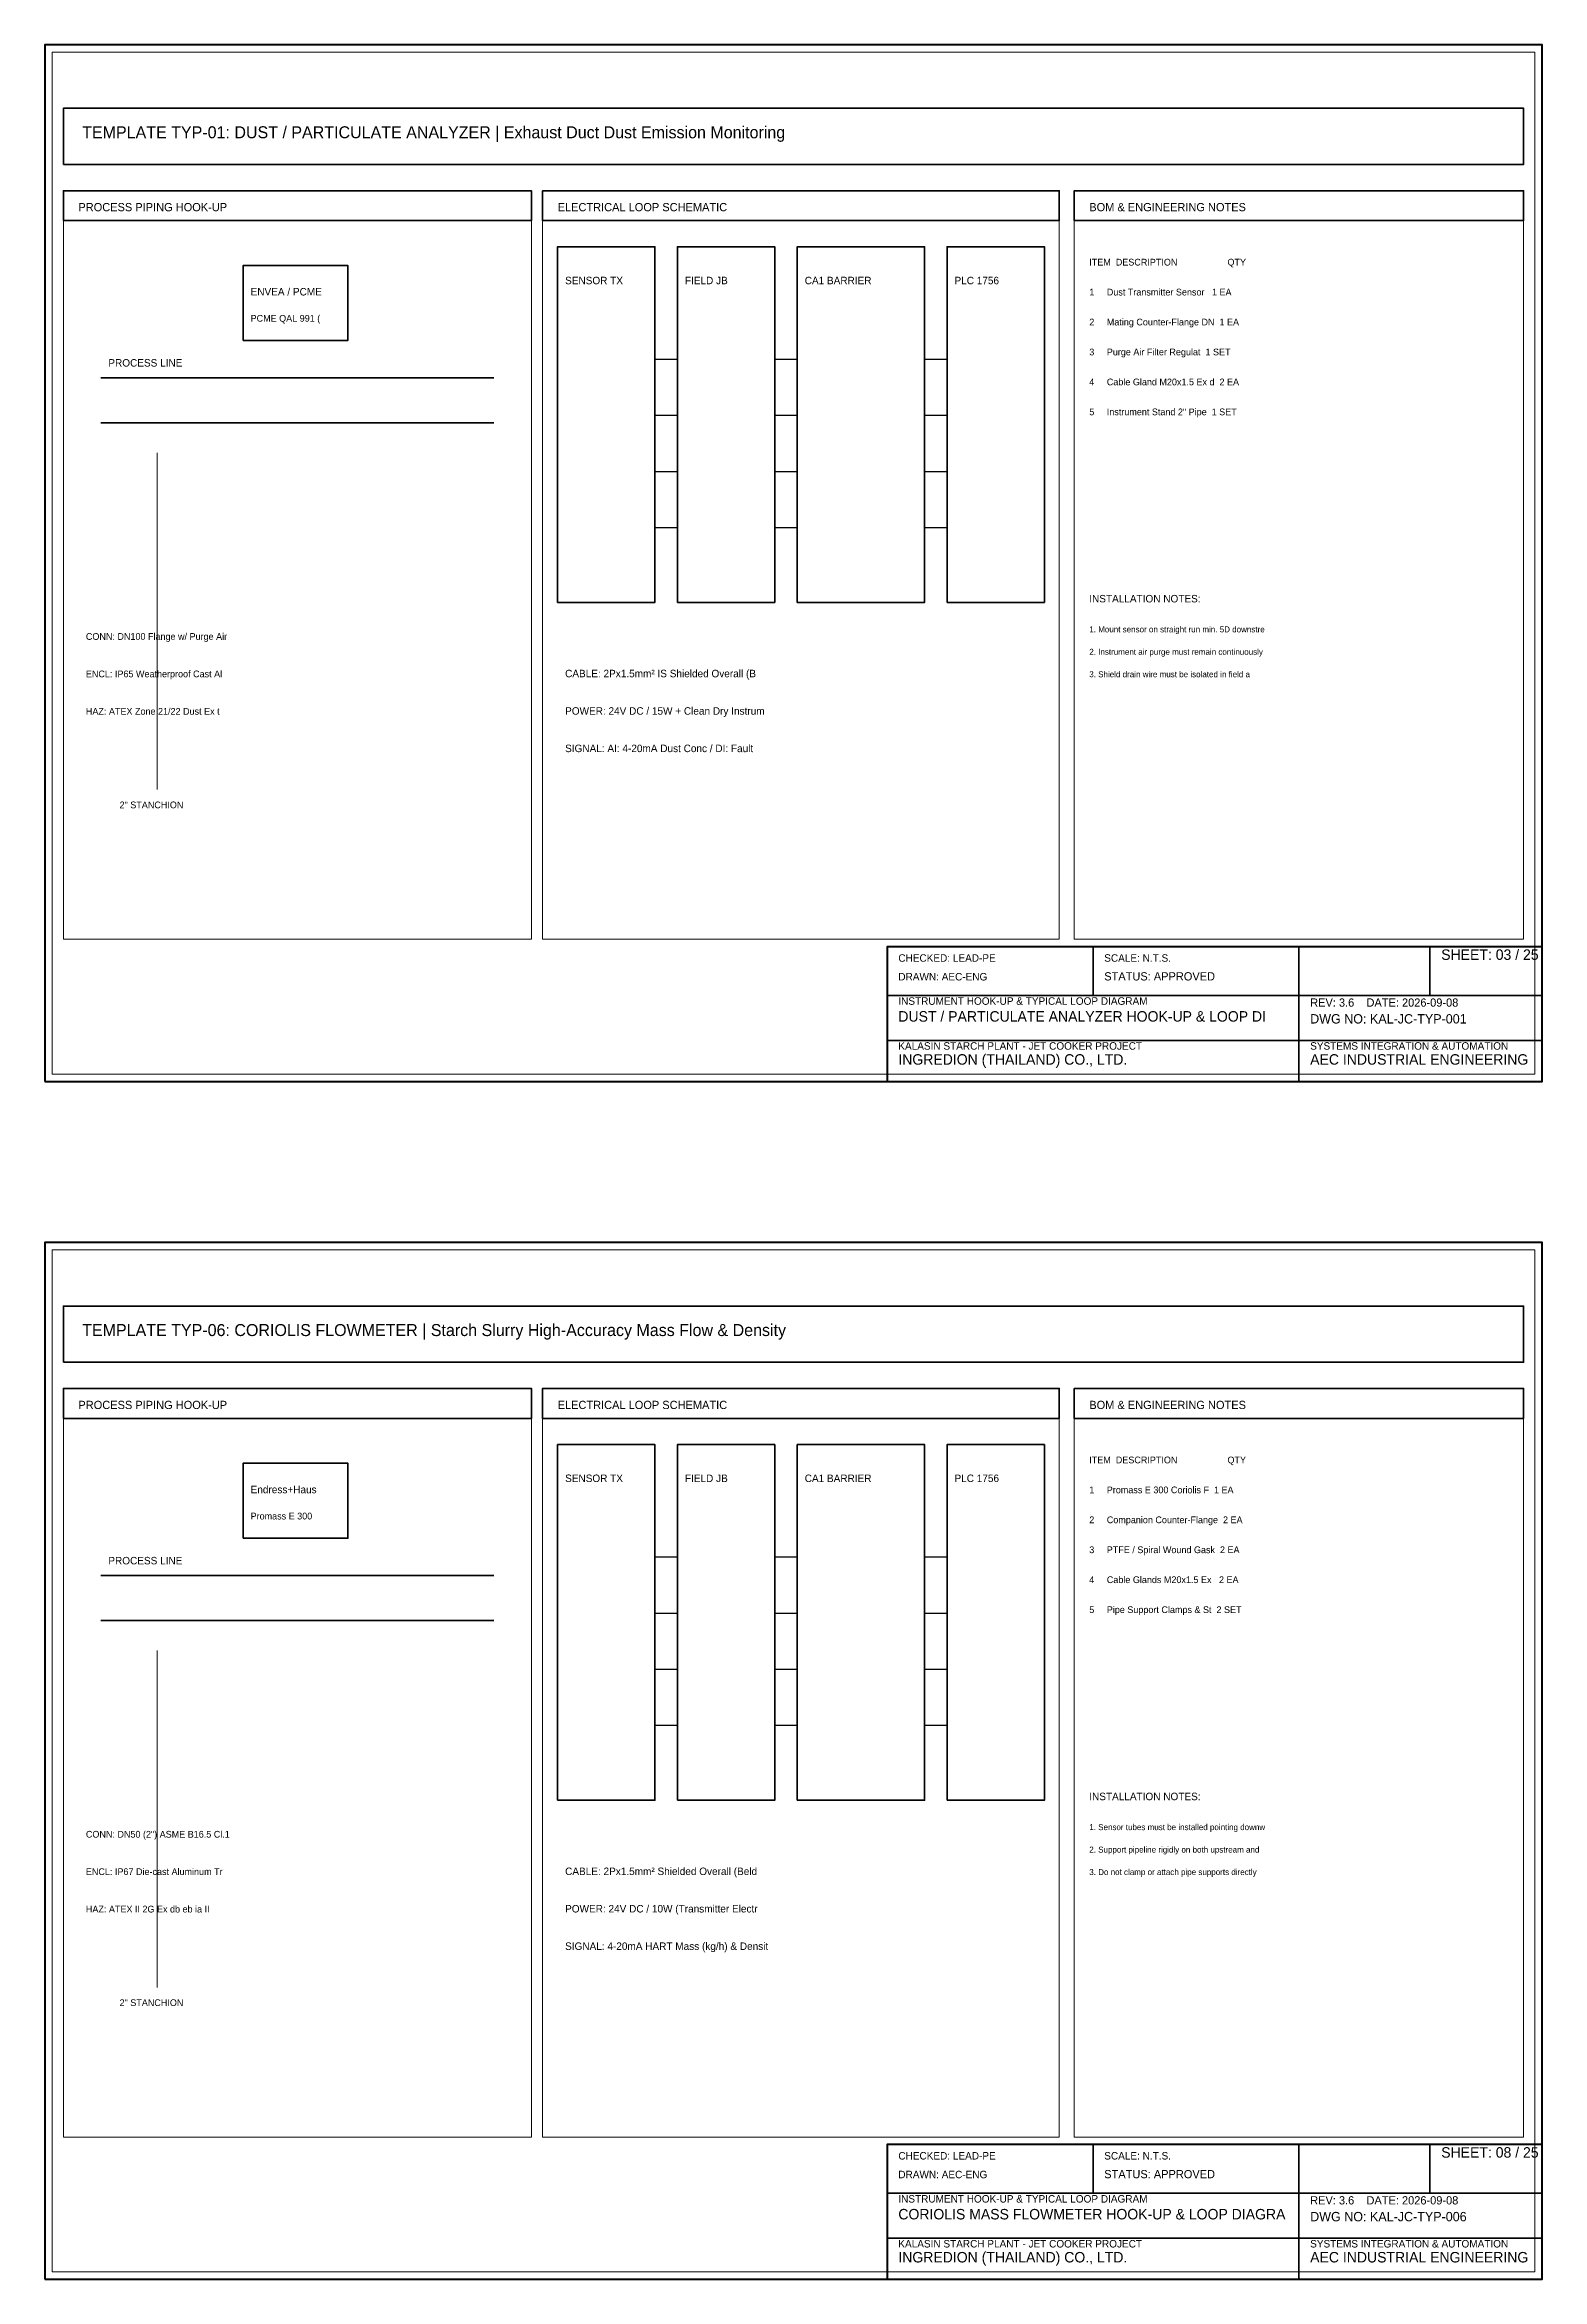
# Model space of a CAD drawing. Header units: millimetres. Extents: x 0 to 2200, y -1280 to 277.
# Drawn here: x 900 to 1300, y -320 to 277 of the extents above; entities that cross this region are included whole.
import ezdxf

# ---------------------------------------------------------------- set-up
doc = ezdxf.new("R2010")
doc.units = ezdxf.units.MM
for name, color, linetype, lineweight in [('0_BORDER', 7, 'Continuous', 70), ('0_TITLE_BLOCK', 4, 'Continuous', 35), ('IE-CABLE', 6, 'Continuous', 25), ('IE-EQUIP', 2, 'Continuous', 35), ('IE-WIRE', 1, 'Continuous', 25), ('IS_BARRIERS', 140, 'Continuous', 35), ('NOTATIONS', 8, 'Continuous', 18), ('RELAYS', 30, 'Continuous', 35), ('TER', 3, 'Continuous', 35), ('TEXTS', 7, 'Continuous', 25)]:
    doc.layers.add(name, color=color, linetype=linetype, lineweight=lineweight)

msp = doc.modelspace()

# ---------------------------------------------------------------- linework, layer by layer
at = {"layer": '0_BORDER'}
for points in [[(900, 0), (1300, 0), (1300, 277), (900, 277)], [(1125, 0), (1300, 0), (1300, 36), (1125, 36)], [(900, -320), (1300, -320), (1300, -43), (900, -43)], [(1125, -320), (1300, -320), (1300, -284), (1125, -284)]]:
    msp.add_lwpolyline(points, close=True, dxfattribs=at)
at = {"layer": '0_TITLE_BLOCK'}
for p, q in [((1180, 23), (1180, 36)), ((1235, 23), (1235, 36)), ((1270, 23), (1270, 36)), ((1125, 23), (1300, 23)), ((1235, 0), (1235, 23)), ((1125, 11), (1300, 11)), ((1180, -297), (1180, -284)), ((1235, -297), (1235, -284)), ((1270, -297), (1270, -284)), ((1125, -297), (1300, -297)), ((1235, -320), (1235, -297)), ((1125, -309), (1300, -309))]:
    msp.add_line(p, q, dxfattribs=at)
for points in [[(905, 230), (1030, 230), (1030, 238), (905, 238)], [(1033, 230), (1171, 230), (1171, 238), (1033, 238)], [(1175, 230), (1295, 230), (1295, 238), (1175, 238)], [(905, -90), (1030, -90), (1030, -82), (905, -82)], [(1033, -90), (1171, -90), (1171, -82), (1033, -82)], [(1175, -90), (1295, -90), (1295, -82), (1175, -82)]]:
    msp.add_lwpolyline(points, close=True, dxfattribs=at)
at = {"layer": 'IE-CABLE'}
for p, q in [((1095, 193), (1101, 193)), ((1095, 178), (1101, 178)), ((1095, 163), (1101, 163)), ((1095, 148), (1101, 148)), ((1095, -127), (1101, -127)), ((1095, -142), (1101, -142)), ((1095, -157), (1101, -157)), ((1095, -172), (1101, -172))]:
    msp.add_line(p, q, dxfattribs=at)
at = {"layer": 'IE-EQUIP'}
for p, q in [((915, 188), (1020, 188)), ((915, 176), (1020, 176)), ((915, -132), (1020, -132)), ((915, -144), (1020, -144))]:
    msp.add_line(p, q, dxfattribs=at)
for points in [[(905, 245), (1295, 245), (1295, 260), (905, 260)], [(1037, 128), (1063, 128), (1063, 223), (1037, 223)], [(1141, 128), (1167, 128), (1167, 223), (1141, 223)], [(953, 198), (981, 198), (981, 218), (953, 218)], [(905, -75), (1295, -75), (1295, -60), (905, -60)], [(1037, -192), (1063, -192), (1063, -97), (1037, -97)], [(1141, -192), (1167, -192), (1167, -97), (1141, -97)], [(953, -122), (981, -122), (981, -102), (953, -102)]]:
    msp.add_lwpolyline(points, close=True, dxfattribs=at)
at = {"layer": 'IE-WIRE'}
for p, q in [((1063, 193), (1069, 193)), ((1135, 193), (1141, 193)), ((1063, 178), (1069, 178)), ((1135, 178), (1141, 178)), ((1063, 163), (1069, 163)), ((1135, 163), (1141, 163)), ((1063, 148), (1069, 148)), ((1135, 148), (1141, 148)), ((1063, -127), (1069, -127)), ((1135, -127), (1141, -127)), ((1063, -142), (1069, -142)), ((1135, -142), (1141, -142)), ((1063, -157), (1069, -157)), ((1135, -157), (1141, -157)), ((1063, -172), (1069, -172)), ((1135, -172), (1141, -172))]:
    msp.add_line(p, q, dxfattribs=at)
at = {"layer": 'IS_BARRIERS'}
msp.add_lwpolyline([(1101, 128), (1135, 128), (1135, 223), (1101, 223)], close=True, dxfattribs=at)
at = {"layer": 'NOTATIONS'}
for p, q in [((930, 78), (930, 168)), ((930, -242), (930, -152))]:
    msp.add_line(p, q, dxfattribs=at)
for points in [[(902, 2), (1298, 2), (1298, 275), (902, 275)], [(905, 38), (1030, 38), (1030, 238), (905, 238)], [(1033, 38), (1171, 38), (1171, 238), (1033, 238)], [(1175, 38), (1295, 38), (1295, 238), (1175, 238)], [(902, -318), (1298, -318), (1298, -45), (902, -45)], [(905, -282), (1030, -282), (1030, -82), (905, -82)], [(1033, -282), (1171, -282), (1171, -82), (1033, -82)], [(1175, -282), (1295, -282), (1295, -82), (1175, -82)]]:
    msp.add_lwpolyline(points, close=True, dxfattribs=at)
at = {"layer": 'RELAYS'}
msp.add_lwpolyline([(1101, -192), (1135, -192), (1135, -97), (1101, -97)], close=True, dxfattribs=at)
at = {"layer": 'TER'}
for points in [[(1069, 128), (1095, 128), (1095, 223), (1069, 223)], [(1069, -192), (1095, -192), (1095, -97), (1069, -97)]]:
    msp.add_lwpolyline(points, close=True, dxfattribs=at)

# ---------------------------------------------------------------- texts
at = {"layer": '0_TITLE_BLOCK'}
for s, height, p in [('TEMPLATE TYP-01: DUST / PARTICULATE ANALYZER | Exhaust Duct Dust Emission Monitoring', 3.2, (910, 252)), ('PROCESS PIPING HOOK-UP', 2.2, (909, 232.5)), ('ELECTRICAL LOOP SCHEMATIC', 2.2, (1037, 232.5)), ('BOM & ENGINEERING NOTES', 2.2, (1179, 232.5)), ('ITEM  DESCRIPTION                    QTY', 1.8, (1179, 218)), ('INSTALLATION NOTES:', 2, (1179, 128)), ('SHEET: 03 / 25', 2.8, (1273, 32.5)), ('STATUS: APPROVED', 2.2, (1183, 27)), ('DUST / PARTICULATE ANALYZER HOOK-UP & LOOP DI', 2.8, (1128, 16)), ('INGREDION (THAILAND) CO., LTD.', 2.8, (1128, 4.5)), ('AEC INDUSTRIAL ENGINEERING', 2.8, (1238, 4.5)), ('TEMPLATE TYP-06: CORIOLIS FLOWMETER | Starch Slurry High-Accuracy Mass Flow & Density', 3.2, (910, -68)), ('PROCESS PIPING HOOK-UP', 2.2, (909, -87.5)), ('ELECTRICAL LOOP SCHEMATIC', 2.2, (1037, -87.5)), ('BOM & ENGINEERING NOTES', 2.2, (1179, -87.5)), ('ITEM  DESCRIPTION                    QTY', 1.8, (1179, -102)), ('INSTALLATION NOTES:', 2, (1179, -192)), ('SHEET: 08 / 25', 2.8, (1273, -287.5)), ('STATUS: APPROVED', 2.2, (1183, -293)), ('CORIOLIS MASS FLOWMETER HOOK-UP & LOOP DIAGRA', 2.8, (1128, -304)), ('INGREDION (THAILAND) CO., LTD.', 2.8, (1128, -315.5)), ('AEC INDUSTRIAL ENGINEERING', 2.8, (1238, -315.5))]:
    msp.add_text(s, height=height, dxfattribs=at).set_placement(p)
at = {"layer": 'IE-CABLE'}
for s, p in [('CABLE: 2Px1.5mm² IS Shielded Overall (B', (1039, 108)), ('CABLE: 2Px1.5mm² Shielded Overall (Beld', (1039, -212))]:
    msp.add_text(s, height=2, dxfattribs=at).set_placement(p)
at = {"layer": 'NOTATIONS'}
for s, height, p in [('PCME QAL 991 (', 1.8, (955, 203)), ('1. Mount sensor on straight run min. 5D downstre', 1.6, (1179, 120)), ('2. Instrument air purge must remain continuously', 1.6, (1179, 114)), ('3. Shield drain wire must be isolated in field a', 1.6, (1179, 108)), ('2" STANCHION', 1.8, (920, 73)), ('Promass E 300 ', 1.8, (955, -117)), ('1. Sensor tubes must be installed pointing downw', 1.6, (1179, -200)), ('2. Support pipeline rigidly on both upstream and', 1.6, (1179, -206)), ('3. Do not clamp or attach pipe supports directly', 1.6, (1179, -212)), ('2" STANCHION', 1.8, (920, -247))]:
    msp.add_text(s, height=height, dxfattribs=at).set_placement(p)
at = {"layer": 'TER'}
for p in [(1071, 213), (1071, -107)]:
    msp.add_text('FIELD JB', height=2, dxfattribs=at).set_placement(p)
at = {"layer": 'TEXTS'}
for s, height, p in [('SENSOR TX', 2, (1039, 213)), ('CA1 BARRIER', 2, (1103, 213)), ('PLC 1756', 2, (1143, 213)), ('ENVEA / PCME', 2, (955, 210)), ('1     Dust Transmitter Sensor   1 EA', 1.8, (1179, 210)), ('2     Mating Counter-Flange DN  1 EA', 1.8, (1179, 202)), ('PROCESS LINE', 2, (917, 191)), ('3     Purge Air Filter Regulat  1 SET', 1.8, (1179, 194)), ('4     Cable Gland M20x1.5 Ex d  2 EA', 1.8, (1179, 186)), ('5     Instrument Stand 2" Pipe  1 SET', 1.8, (1179, 178)), ('CONN: DN100 Flange w/ Purge Air', 1.8, (911, 118)), ('ENCL: IP65 Weatherproof Cast Al', 1.8, (911, 108)), ('HAZ: ATEX Zone 21/22 Dust Ex t', 1.8, (911, 98)), ('POWER: 24V DC / 15W + Clean Dry Instrum', 2, (1039, 98)), ('SIGNAL: AI: 4-20mA Dust Conc / DI: Fault', 2, (1039, 88)), ('CHECKED: LEAD-PE', 2, (1128, 32)), ('SCALE: N.T.S.', 2, (1183, 32)), ('DRAWN: AEC-ENG', 2, (1128, 27)), ('INSTRUMENT HOOK-UP & TYPICAL LOOP DIAGRAM', 2, (1128, 20.5)), ('REV: 3.6    DATE: 2026-09-08', 2.2, (1238, 20)), ('DWG NO: KAL-JC-TYP-001', 2.5, (1238, 15.5)), ('KALASIN STARCH PLANT - JET COOKER PROJECT', 2, (1128, 8.5)), ('SYSTEMS INTEGRATION & AUTOMATION', 2, (1238, 8.5)), ('SENSOR TX', 2, (1039, -107)), ('CA1 BARRIER', 2, (1103, -107)), ('PLC 1756', 2, (1143, -107)), ('Endress+Haus', 2, (955, -110)), ('1     Promass E 300 Coriolis F  1 EA', 1.8, (1179, -110)), ('2     Companion Counter-Flange  2 EA', 1.8, (1179, -118)), ('3     PTFE / Spiral Wound Gask  2 EA', 1.8, (1179, -126)), ('PROCESS LINE', 2, (917, -129)), ('4     Cable Glands M20x1.5 Ex   2 EA', 1.8, (1179, -134)), ('5     Pipe Support Clamps & St  2 SET', 1.8, (1179, -142)), ('CONN: DN50 (2") ASME B16.5 Cl.1', 1.8, (911, -202)), ('ENCL: IP67 Die-cast Aluminum Tr', 1.8, (911, -212)), ('HAZ: ATEX II 2G Ex db eb ia II', 1.8, (911, -222)), ('POWER: 24V DC / 10W (Transmitter Electr', 2, (1039, -222)), ('SIGNAL: 4-20mA HART Mass (kg/h) & Densit', 2, (1039, -232)), ('CHECKED: LEAD-PE', 2, (1128, -288)), ('SCALE: N.T.S.', 2, (1183, -288)), ('DRAWN: AEC-ENG', 2, (1128, -293)), ('INSTRUMENT HOOK-UP & TYPICAL LOOP DIAGRAM', 2, (1128, -299.5)), ('REV: 3.6    DATE: 2026-09-08', 2.2, (1238, -300)), ('DWG NO: KAL-JC-TYP-006', 2.5, (1238, -304.5)), ('KALASIN STARCH PLANT - JET COOKER PROJECT', 2, (1128, -311.5)), ('SYSTEMS INTEGRATION & AUTOMATION', 2, (1238, -311.5))]:
    msp.add_text(s, height=height, dxfattribs=at).set_placement(p)

doc.saveas('drawing.dxf')
